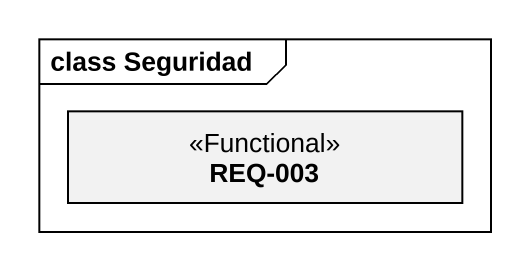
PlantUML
@startuml
mainframe class Seguridad
hide circle
hide empty members
class "REQ-003" as REQ_003 <<Functional>>
@enduml
